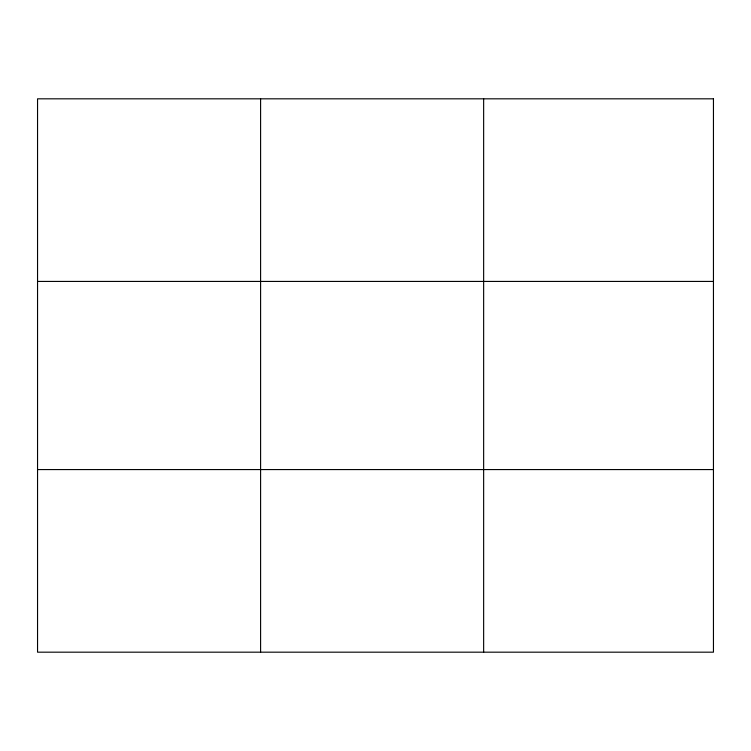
<?xml version="1.0" encoding="UTF-8"?>
<svg xmlns="http://www.w3.org/2000/svg" width="751" height="751" viewBox="0 0 751 751"><rect width="100%" height="100%" fill="white"/><g stroke="black" fill="none" stroke-linecap="round" stroke-linejoin="round"><path stroke-width="1.13" d="M260.597 98.822L260.597 652.178M483.644 98.822L483.644 652.178M37.55 281.428L713.45 281.428M37.55 469.572L713.45 469.572M713.45 98.822L713.45 652.178L37.55 652.178L37.55 98.822L713.45 98.822"/></g></svg>
